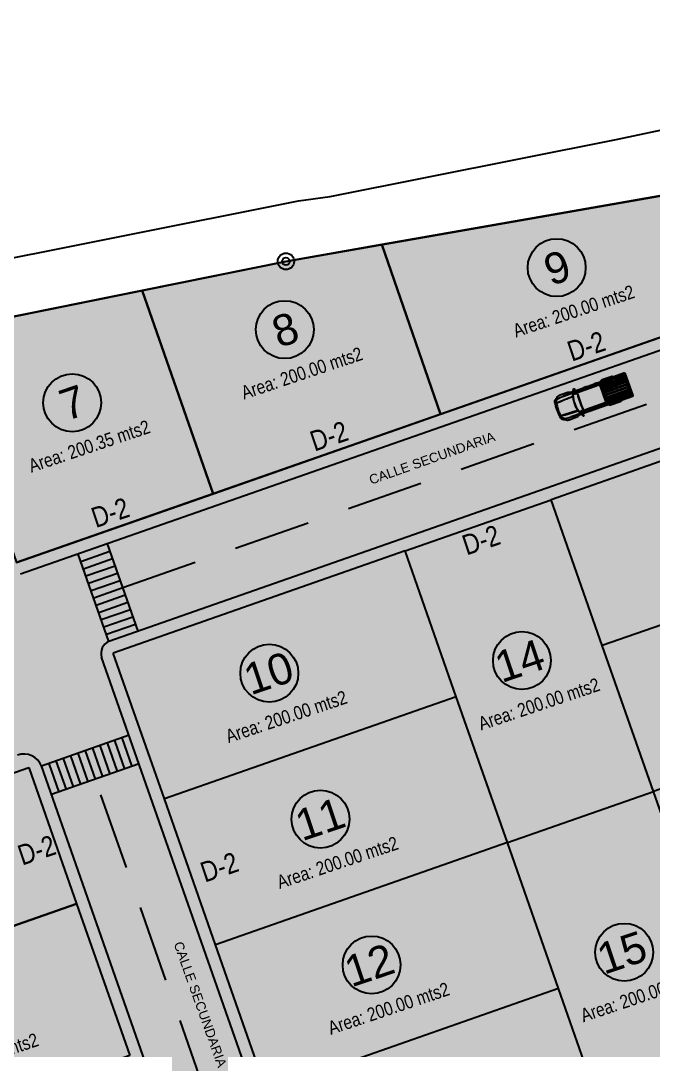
# Model space of a CAD drawing. Header units: millimetres. Extents: x 604786 to 1211550, y 1310999 to 2622648.
# Drawn here: x 604924.3 to 604965.2, y 1311131 to 1311197.6 of the extents above; entities that cross this region are included whole.
import ezdxf

# ---------------------------------------------------------------- set-up
doc = ezdxf.new("R2010")
doc.units = ezdxf.units.MM
for name, color, linetype in [('BOULEVARD', 3, 'Continuous'), ('CERCO', 6, 'Continuous'), ('CIRCULO', 1, 'Continuous'), ('ROTULOS LOTES', 1, 'Continuous'), ('texto', 7, 'Continuous')]:
    doc.layers.add(name, color=color, linetype=linetype)
doc.styles.add('PUNTOS PI', font='arial.ttf', dxfattribs={"height": 2.75})
doc.styles.add('ROTULOS', font='arial.ttf', dxfattribs={"height": 3})
doc.styles.add('TSN - Arial Narrow', font='ARIALN.TTF')

# ---------------------------------------------------------------- blocks, each defined once
blk = doc.blocks.new('A$C07152BA5')
for color, points in [(253, [(0.2166324381255227, 1.972851275235079, -0.2596389835430822), (0.369571372051724, 2.125920849852264, 0.2202862808786482), (0.4055565011198518, 2.167643316547572, -0.1133709259093873), (0.4381577878810122, 2.226780023976051, 0.2633922538076526), (0.1588966560084384, 2.044871327234434, 0.01702397132734076), (0.04505931772292016, 1.505241967504862, 0.01702397132734192), (-5.890615240033981e-08, 0.9555798550136363, 0.2633922536187772), (0.2156592593841569, 0.7014763091835783, -0.1133709254286114), (0.2013097516028211, 0.7674618049059063, 0.2202862809127305), (0.1787427731323987, 0.8177253627218306, -0.259638983544986), (0.07590343954507262, 1.008105728309602, -0.03307258661391017), (0.1143259765804898, 1.49513603009805, -0.03307284082326972)]), (20, [(1.217280335512162, 0.8693700162669643, -0.1061314572311136), (1.350079627612536, 1.77975470597654, 0.02644318014039986), (0.2015793965871566, 1.918342938648408, 0.02924573563146822), (0.1143246918267526, 1.495127222565044, 0.0292442766892154), (0.07704877263023935, 1.064642804667229, 0.02644318014170535)]), (22, [(1.529334117774852, 0.6942655483726412), (1.568206767202355, 0.6637316602282226), (1.613482897519134, 0.6400206864345819), (1.675932551734149, 0.6448907360900193), (1.853745444212109, 1.863859093049541), (1.752959398203529, 1.902663715882227), (1.720414109411649, 1.885399373946711), (1.694822005811147, 1.864694993011653), (1.699151180218905, 1.858419748255983), (1.704689484089613, 1.822090407600626), (1.602902520098723, 1.277996851364151), (1.545019649434835, 0.727498933672905), (1.531602734001353, 0.6965350788086653)]), (20, [(1.910737716010772, 1.850760922301561, -0.04056839103574849), (1.853743861429393, 1.863859594799578, 1.149957615669228e-06), (1.853745444212109, 1.863859093049541), (1.752959398203529, 1.902663715882227, -0.0804623458597294), (1.685527131077833, 1.873560790438205, -0.2991901582828784), (1.704689484089613, 1.822090407600626, 0.04011002674693965), (1.545019649434835, 0.727498933672905, -0.1738268921655171), (1.531602734001353, 0.6965350788086653, 0.1247764595948846), (1.613482897519134, 0.6400206864345819), (1.675932551734149, 0.6448907360900193, -0.04056723918563349), (1.734291619271971, 0.6411624196916819), (2.998699315823615, 0.456670688232407), (3.006807050900534, 0.4325648781377822, -0.4207665491765686), (3.0840246375883, 0.4640176824759692, -0.1879680064295329), (3.067698489874601, 0.5347800806630403), (3.218970701564103, 1.571802968392149, -0.1599977302912152), (3.246794291771948, 1.627658267039806, -0.4426854633686685), (3.181528548477218, 1.675400231499225), (3.175159846665338, 1.666368142701685)]), (251, [(3.092436679173261, 0.5311714806593955, 0.1492762952438902), (3.099048653921577, 0.4878666198557571), (3.143023142827696, 0.4125586302297437), (3.326070904254689, 1.667413808930515), (3.262416013039833, 1.607805891596452, 0.1492762950977377), (3.243708890862763, 1.568194368621334)]), (251, [(4.154267695615999, 0.1124685693066567, 0.1270166537925959), (4.054848500876687, 0.1017064268235117), (4.752080639824271, 4.330649971961975e-08, 0.4142135623730938), (4.803104860126041, 0.03803330427035689), (5.023965064203367, 1.552105744136497, 0.4142135623730938), (4.985931803123094, 1.603129964321852), (4.28869966417551, 1.704836348071694, 0.1270166537925254), (4.380901659373194, 1.66612211172469), (4.98232320335228, 1.578391775023192, -0.4142135623730949), (4.999226874904707, 1.555714343907312), (4.778366670827381, 0.04164190404117107, -0.4142135623730944), (4.755689239595085, 0.02473823260515928)])]:
    blk.add_hatch(color=color).paths.add_polyline_path(points)
h = blk.add_hatch(color=22)
h.paths.add_polyline_path([(0.07704877263020782, 1.064642804666103, 0.003829806035672016), (0.07590235978455467, 1.008020008602191, 0.2416943549763166), (0.1664288778592814, 0.8261685555603308, -0.1278257627530451), (0.190759621746215, 0.8038987469746687, 0.02242338460043527), (0.6279922961769361, 0.6978598586025244), (1.243524973957816, 0.6029748568690205, -0.363273079195186), (1.255085580633022, 0.6120715695433319), (1.613482897698635, 0.6400206865534575, -0.1247764596712237), (1.531602734058211, 0.6965350787367254, -0.207088711828794), (1.495168461115099, 0.6807303454261273), (1.281474726740271, 0.6805410832166672, -0.3759278168440105), (1.231874317745678, 0.723893475253135, -0.01278260194916101), (1.219821907069626, 0.8352814223680948, -0.02820947151564502)])
h.paths.add_polyline_path([(1.362253199581984, 1.811696778048919, -0.01278260196719675), (1.405622988590039, 1.915000199107453, -0.3759278168440063), (1.465540778823197, 1.942376993596554), (1.690898368874653, 1.874983648228335, 0.0743776392316823), (1.752959398171518, 1.902663715835065), (1.459810602944344, 2.015531804878265, -0.363273078263199), (1.451330340822102, 2.027551911604538), (0.8343418431135965, 2.112456773974112, 0.02242338454582682), (0.3850372504021364, 2.135738515638277, -0.1278257632484674), (0.355358679112506, 2.121347133498489, 0.2416943553902637), (0.2166558903640389, 1.972933731098754, 0.003829806027245087), (0.2015793965869368, 1.91834293864759, -0.02820947151863493)])
h.paths.add_polyline_path([(3.12123004172463, 0.2631594482809303), (3.132184439571574, 0.3382556024007499, 0.1699505695374527), (3.119587191264145, 0.4031154527328908), (3.084024637470597, 0.4640176826775396, 0.4207665483346977), (3.006807050878896, 0.4325648781774363), (3.025488566607237, 0.3770212440285832), (2.946273305951401, 0.3263724608063625), (2.93127039493993, 0.3464998919516799), (2.923324527669963, 0.2920282468127727)])
h.paths.add_polyline_path([(3.306309120263904, 1.683158310130239, 0.1699505695374419), (3.336909607518464, 1.741716836811975), (3.347864005365409, 1.816812990931794), (3.149958491454503, 1.845681789418265), (3.142012624067658, 1.791210144276177), (3.179860307602212, 1.785689241252839), (3.223585815634578, 1.735045820707455), (3.181528548380484, 1.675400231372652, 0.4426854635167763), (3.246794291761641, 1.627658267082927, -0.02715364496178451), (3.254830853198655, 1.634952866239473)])
h = blk.add_hatch(color=253)
h.paths.add_polyline_path([(0.1907596216769889, 0.8038987470790744, -0.1478048092491073), (0.2013097516028211, 0.7674618049059063, 0.2038558458128414), (0.2462618624558672, 0.6582757839933038, 0.1668822820599795), (0.4219244545092806, 0.5739998240023851), (0.9530465304851532, 0.5117843190673739, 0.1159471966539703), (1.08944232063368, 0.5274364140350372), (1.105912549886853, 0.5333575699478388, -0.1231085121622859), (1.202443026355468, 0.5430560242384672), (1.327128260978498, 0.5248679867945611), (1.349731268011965, 0.5769266341812909), (0.691924050450325, 0.68578926846385, -0.02566630790614245)])
h.paths.add_polyline_path([(2.699676226708107, 0.324652187526226, -0.4142135623730946), (2.686998473014683, 0.3416602609213442), (2.68880277290009, 0.3540293555706739, -0.4142135623730951), (2.705810846295208, 0.3667071091476828), (2.874030533246696, 0.342168630566448, -0.4142135623730951), (2.88670828694012, 0.3251605569384992), (2.884903987054713, 0.3127914622891694, -0.4142135623730951), (2.86789591354318, 0.3001137087121606), (2.923324527684599, 0.2920282469131052), (2.931270394939929, 0.3464998919516802), (2.235943439882249, 0.4479283634573221), (2.227997572626919, 0.3934567181859165)])
h.paths.add_polyline_path([(1.391802025726065, 0.5710646414663643), (1.369475964922458, 0.519123048055917, -0.01194926116781115), (1.370590867823921, 0.5185280258301646), (2.004349271534011, 0.4260806587990373, -0.4142135623730943), (1.991671517840587, 0.4430887324269861), (1.993475817842409, 0.4554578268434852, -0.4142135623730951), (2.010483891237527, 0.4681355806533247), (2.178703578189015, 0.4435971018392593, -0.4142135623730951), (2.191381331766024, 0.4265890284441411), (2.189577031880617, 0.4142199337948114, -0.414213562373095), (2.172568958485499, 0.4015421802178025), (2.227997572626919, 0.3934567181859165), (2.235943439882249, 0.4479283634573221)])
h.paths.add_polyline_path([(3.142012624070048, 1.791210144292563), (3.149958491441794, 1.845681789331138), (3.094529877300374, 1.853767251363024, -0.4142135623730951), (3.107207630993798, 1.836759177967906), (3.105403330991976, 1.824390083318576, -0.4142135623730951), (3.088395257596858, 1.811712329508737), (2.92017557064537, 1.836250808322802, -0.4142135623730951), (2.907497817068361, 1.85325888171792), (2.909302116953768, 1.86562797636725, -0.4142135623730945), (2.926310190348886, 1.878305729944259), (2.454631536267698, 1.94711026083678), (2.446685669012368, 1.892638615565374)])
h.paths.add_polyline_path([(1.597224831581116, 2.072181568248197, -0.01194926116786598), (1.595986410160549, 2.071929829427972), (1.602544254972599, 2.015774893807247), (2.446685669012368, 1.892638615565374), (2.454631536267698, 1.94711026083678), (2.399202922126278, 1.955195722635835, -0.4142135623730951), (2.411880675819702, 1.938187649240717), (2.410076375934295, 1.925818554591388, -0.4142135623730949), (2.393068302539177, 1.913140801014379), (2.224848615587689, 1.937679279828444, -0.4142135623730951), (2.212170861894265, 1.954687353223562), (2.213975161779672, 1.967056447872892, -0.4142135623730945), (2.230983235291205, 1.979734201449901)])
h.paths.add_polyline_path([(0.6722433689283207, 2.290021826513112, 0.166882282059965), (0.4798260347452015, 2.259438282810152, 0.2038558458128223), (0.4055565011221915, 2.167643316555768, -0.1478048092492731), (0.3850372502347454, 2.135738515527919, -0.02566630790613953), (0.8990576798096299, 2.105761331273243), (1.560552036971785, 2.022175303660333), (1.553762224735692, 2.078521529445425), (1.429076989996247, 2.096709566889331, -0.1231085121619218), (1.339339481084608, 2.133579234359786), (1.325247037922964, 2.143958617001772, 0.1159471966536159), (1.199006163049489, 2.197921948740259)])
h = blk.add_hatch(color=253)
h.paths.add_polyline_path([(3.893284788937308, 0.06468763435259461, 0.1385523434527567), (4.001114172046073, 0.0788399821612984), (4.04643831262365, 0.09831622149795294, -0.1385523434527547), (4.154267695615999, 0.1124685693066567), (4.755689239595085, 0.02473823260515928, 0.4142135623730944), (4.778366670827381, 0.04164190404117107), (4.792801070143469, 0.1405946610029787), (4.764235869748518, 0.1447615132201463), (4.753973011858761, 0.07440610299818218, -0.4142135623731094), (4.731295580626465, 0.05750243156217039), (3.125401583034545, 0.291756795020774), (3.12123004172463, 0.2631594482809305), (3.186603278852999, 0.2029821828473359, 0.1509271441035683), (3.293187092174776, 0.1522248592227697)])
h.paths.add_polyline_path([(4.764235869748518, 0.1447615132201463), (4.792801070143469, 0.1405946610029787), (4.98479247558862, 1.456761586945504), (4.956227275193669, 1.460928438929841)])
h.paths.add_polyline_path([(4.966490133083425, 1.531283849151805), (4.956227275193669, 1.460928438929841), (4.98479247558862, 1.456761586945504), (4.999226874904707, 1.555714343907312, 0.4142135623730949), (4.98232320335228, 1.578391775023192), (4.380901659373194, 1.66612211172469, -0.1385523434528836), (4.281608393765055, 1.710487776435912), (4.243736601551063, 1.742099941475317, 0.1385523434528831), (4.144443336059339, 1.786465606186539), (3.544345639180392, 1.874002831056714, 0.1509271441034992), (3.42770363681484, 1.855807819636539), (3.347864005365409, 1.816812990931794), (3.343692464055493, 1.788215644191951), (4.949586461530998, 1.553961280500516, -0.4142135623730944)])
h = blk.add_hatch(color=254)
h.paths.add_polyline_path([(3.206077646114863, 0.4984241321217269, 0.4142135623730951), (3.149384067975916, 0.4561649532988667), (3.132618782692589, 0.3412331736180931), (3.251362091163173, 0.3239118945784867), (3.259466736810282, 0.3794720200821757, -0.4142135623732612), (3.316160314949229, 0.4217311989050359), (3.909197270753793, 0.3352239357773215, -0.4142135623730945), (3.951456449693069, 0.278530357638374), (3.943351803929545, 0.2229702321346849), (4.062095112400129, 0.2056489528622478), (4.078860397567041, 0.3205807325430214, 0.414213562373095), (4.036601218744181, 0.3772743106819689)])
h.paths.add_polyline_path([(3.489373106043786, 1.609164282912388, -0.4142135623732612), (3.44711392710451, 1.665857861051336), (3.455218572751619, 1.721417986555025), (3.33647526439745, 1.738739265594631), (3.319709979114123, 1.623807485913858, 0.4142135623730951), (3.361969158053398, 1.56711390777491), (4.192492730682716, 1.445964086335152, 0.4142135623730951), (4.249186308821663, 1.488223265158013), (4.26595159410499, 1.603155045071617), (4.147208285634406, 1.620476324111223), (4.139103639987297, 1.564916198607534, -0.4142135623730945), (4.08241006184835, 1.522657019784674)])
h.paths.add_polyline_path([(3.343692464055493, 1.788215644191951), (3.336909607518464, 1.741716836811975), (3.33647526439745, 1.738739265594631), (4.892892883392051, 1.511702101677656, -0.4142135623730951), (4.909796554944478, 1.489024670328945), (4.906750896712765, 1.4681456387043), (4.956227275193669, 1.460928438929841), (4.966490133083425, 1.531283849151805, 0.4142135623730944), (4.949586461530998, 1.553961280500516)])
h.paths.add_polyline_path([(4.906750896712765, 1.4681456387043), (4.714759491151199, 0.1519787127617747), (4.764235869748518, 0.1447615132201463), (4.956227275193669, 1.460928438929841)])
h.paths.add_polyline_path([(4.714759491151199, 0.1519787127617747), (4.711713832919486, 0.1310996811371297, -0.4142135623730958), (4.68903640168719, 0.1141960094682872), (3.132618782692589, 0.3412331736180931), (3.132184439571574, 0.3382556024007499), (3.125401583034545, 0.291756795020774), (4.731295580626465, 0.05750243156217039, 0.4142135623730964), (4.753973011858761, 0.07440610299818218), (4.764235869748518, 0.1447615132201463)])
h = blk.add_hatch()
h.set_pattern_fill('ANSI32', scale=0.5, angle=126.7007068955071, style=0)
h.set_pattern_definition([(171.7007068955071, (-15.16962535120547, -3.519906194182113), (-0.02706449860558336, -0.185536419376974), []), (171.7007068955071, (-15.22244932467584, -3.449039221741259), (-0.02706449860558336, -0.185536419376974), [])])
edge = h.paths.add_edge_path()
edge.add_line((4.892892883392051, 1.511702101677656), (4.26595159410499, 1.603155045071617))
edge.add_line((4.26595159410499, 1.603155045071617), (4.249186308821663, 1.488223265390843))
edge.add_arc((4.199709930340759, 1.495440464932472), 0.04999999999999716, -98.29929310449688, -8.29929310449188, ccw=False)
edge.add_line((4.192492730682716, 1.445964086335152), (3.361969158053398, 1.56711390777491))
edge.add_arc((3.369186357711442, 1.616590286372229), 0.05000000000000071, 171.7007068955193, 261.70070689550715, ccw=False)
edge.add_line((3.319709979114123, 1.623807485913858), (3.149384067859501, 0.4561649532988667))
edge.add_line((3.149384067975916, 0.4561649532988667), (3.158618304063566, 0.4786221529357135))
edge.add_line((3.158618304063566, 0.4786221531685442), (3.178082684869878, 0.4944261510390788))
edge.add_line((3.178082684869878, 0.4944261510390788), (3.206077646114863, 0.4984241321217269))
edge.add_line((3.206077646114863, 0.4984241321217269), (4.036601218744181, 0.3772743106819689))
edge.add_arc((4.029384019086137, 0.3277979323174804), 0.05000000000000071, -8.29929310449188, 81.70070689550721, ccw=False)
edge.add_line((4.078860397567041, 0.3205807325430214), (4.062095112283714, 0.2056489528622478))
edge.add_line((4.062095112400129, 0.2056489528622478), (4.68903640168719, 0.1141960094682872))
edge.add_arc((4.691923281527124, 0.1339865608606488), 0.01999999999999957, 261.7007068955072, 351.7007068955072)
edge.add_line((4.711713832919486, 0.1310996811371297), (4.909796554944478, 1.489024670328945))
edge.add_arc((4.890006003552116, 1.491911550285295), 0.01999999999999957, -8.299293104492884, 81.70070689550712)
h = blk.add_hatch(color=255)
h.paths.add_polyline_path([(3.943351803908866, 0.222970231992921), (3.951456449693069, 0.278530357638374, 0.4142135623730945), (3.909197270753793, 0.3352239357773215), (3.316160314949229, 0.4217311989050359, 0.4142135623730946), (3.259466736810282, 0.3794720200821757), (3.251362091150678, 0.3239118944928253)])
h.paths.add_polyline_path([(4.08241006184835, 1.522657019784674, 0.4142135623730946), (4.139103639987297, 1.564916198607534), (4.147208285631049, 1.620476324088213), (3.455218572744085, 1.721417986503385), (3.44711392710451, 1.665857861051336, 0.4142135623730945), (3.489373106043786, 1.609164282912388)])
at = {"color": 7}
for p, q in [((2.400478039751761, 1.86906149960123, 32.67499999999999), (2.39217826013919, 1.812163664260879, 32.67499999999999)), ((2.514273710316047, 1.852461940608919, 32.67499999999999), (2.502365330932662, 1.770825915969908, 32.67499999999999)), ((3.336909607518464, 1.741716836811975, 32.67499999999999), (3.132184439571574, 0.3382556024007499, 32.67499999999999)), ((4.98479247558862, 1.456761586945504, 32.67499999999999), (4.906750896712765, 1.4681456387043, 32.67499999999999)), ((2.198396450141445, 0.4837229016702622, 32.67499999999999), (2.206696229754016, 0.5406207370106131, 32.67499999999999)), ((2.312192120705731, 0.4671233424451202, 32.67499999999999), (2.324100500089116, 0.5487593670841306, 32.67499999999999)), ((4.792801070143469, 0.1405946610029787, 32.67499999999999), (4.714759491151199, 0.1519787127617747, 32.67499999999999))]:
    blk.add_line(p, q, dxfattribs=at)
at = {"color": 7, "elevation": 32.67499999999999}
for points in [[(1.327128260978498, 0.5248679867945611), (1.202443026355468, 0.5430560242384672, 0.1231085121622605), (1.105912549886853, 0.5333575699478388), (1.08944232063368, 0.5274364140350372, -0.1159471966539582), (0.9530465304851532, 0.5117843190673739), (0.4219244545092806, 0.5739998240023851, -0.1668822820599636), (0.2462618624558672, 0.6582757839933038), (0.1930336904479191, 0.7107265673112124, -0.2441598973697272), (-5.890615284442902e-08, 0.9555798550136387, -0.01702397132734127), (0.0450593177229166, 1.505241967504844, -0.01702397132734127), (0.1588966560084373, 2.044871327234432, -0.2441598973697272), (0.4138325622770935, 2.224378554383293), (0.4798260347452015, 2.259438282810152, -0.1668822820599636), (0.6722433689283207, 2.290021826513112), (1.199006163049489, 2.197921948740259, -0.1159471966539582), (1.325247037922964, 2.143958617001772), (1.339339481084608, 2.133579234359786, 0.1231085121622605), (1.429076989996247, 2.096709566889331), (1.553762224735692, 2.078521529445425)], [(0.4798260347452015, 2.259438282810152, 0.2038558458119732), (0.4055565011221915, 2.167643316555768, -0.2202862809127305), (0.3695713720517233, 2.125920849852264, 0.259638983544986), (0.2166324381250888, 1.972851275233552, 0.03307271371853571), (0.1143262475961819, 1.495137888006866, 0.03307271371853571)], [(0.3710148119134828, 2.13581612566486, -0.02636531875948369), (0.8990576798096299, 2.105761331273243), (1.560552036971785, 2.022175303660333)], [(3.175159846665338, 1.666368142701685), (1.910723739303648, 1.850762960501015, -0.04055744074929812), (1.853745444212109, 1.863859093049541), (1.459810602944344, 2.015531804878265, -0.3632730766260101), (1.451330340816639, 2.027551911538467)], [(3.176724140765145, 1.67245610198006), (1.911633106414229, 1.856996984221041, -0.04066265233794355), (1.855507211643271, 1.869909611530602), (1.461427069501951, 2.02162089641206, -0.3372162360519412), (1.457591652055271, 2.026554316980764)], [(2.39217826013919, 1.812163664260879), (1.915241706185043, 1.881735173519701, -0.04031900665301965), (1.863503315253183, 1.893601013580337), (1.54205401299987, 2.01507163583301)], [(0.2462618624558672, 0.6582757839933038, -0.2038558458119732), (0.2013097516028211, 0.7674618049059063, 0.2202862809127305), (0.1787427731323987, 0.8177253627218306, -0.259638983544986), (0.07590343954507262, 1.008105728309602, -0.03307271371853571), (0.1143262475961819, 1.495137888006866, -0.03307271371853571)], [(1.350079627707601, 1.779754705959931, 0.02644318014201505), (0.2015793966129422, 1.918342938646674, -0.02820947151757226), (1.362253199564293, 1.811696778051555)], [(3.347864005365409, 1.816812990931794), (3.336909607518464, 1.741716836811975, -0.1699505695374419), (3.306309120263904, 1.683158310130239), (3.254830853198655, 1.634952866239473, 0.1879680064295802), (3.218970701564103, 1.571802968392149), (3.067698489874601, 0.5347800806630403, 0.1879680064295881), (3.0840246375883, 0.4640176824759692), (3.119587191264145, 0.4031154527328908, -0.1699505695374527), (3.132184439571574, 0.3382556024007499), (3.12123004172463, 0.2631594482809305)], [(3.326083808089606, 1.667502269148827, -0.007466976280426755), (3.323397187748924, 1.664910078747198), (3.271235681138933, 1.616064833477139, 0.1907670200378251), (3.243708890862763, 1.568194368621334), (3.092436679173261, 0.5311714806593955, 0.1907670200376496), (3.105141514795832, 0.4774323632009327), (3.141176068456843, 0.4157218155451119, -0.007466976280447708), (3.143010239000432, 0.4124701702967286)], [(3.347864005365409, 1.816812990931794), (3.42770363681484, 1.855807819636539, -0.1509271441035182), (3.544345639180392, 1.874002831056714), (4.144443336059339, 1.786465606186539, -0.1385523434528273), (4.243736601551063, 1.742099941475317), (4.281608393765055, 1.710487776435912, 0.1385523434528187), (4.380901659373194, 1.66612211172469), (4.98232320335228, 1.578391775023192, -0.414213562373095), (4.999226874904707, 1.555714343907312), (4.778366670827381, 0.04164190404117107, -0.4142135623730945), (4.755689239595085, 0.02473823260515928), (4.154267695615999, 0.1124685693066567, 0.1385523434528295), (4.04643831262365, 0.09831622149795294), (4.001114172046073, 0.0788399821612984, -0.1385523434528268), (3.893284788937308, 0.06468763435259461), (3.293187092174776, 0.1522248592227697, -0.1509271441035182), (3.186603278852999, 0.2029821828473359), (3.12123004172463, 0.2631594482809305)], [(3.125401583034545, 0.291756795020774), (4.731295580626465, 0.05750243156217039, 0.4142135623730963), (4.753973011858761, 0.07440610299818218), (4.966490133083425, 1.531283849151805, 0.4142135623730944), (4.949586461530998, 1.553961280500516), (3.343692464055493, 1.788215644191951)], [(3.33647526439745, 1.738739265594631), (4.892892883392051, 1.511702101677656, -0.414213562373095), (4.909796554944478, 1.489024670328945), (4.711713832919486, 0.1310996811371297, -0.4142135623730958), (4.68903640168719, 0.1141960094682872), (3.132618782692589, 0.3412331736180931)], [(3.33647526439745, 1.738739265594631), (3.319709979114123, 1.623807485913858, 0.414213562373095), (3.361969158053398, 1.56711390777491), (4.192492730682716, 1.445964086335152, 0.414213562373095), (4.249186308821663, 1.488223265158013), (4.26595159410499, 1.603155045071617)], [(3.455218572751619, 1.721417986555025), (3.44711392710451, 1.665857861051336, 0.4142135623730945), (3.489373106043786, 1.609164282912388), (4.08241006184835, 1.522657019784674, 0.4142135623730945), (4.139103639987297, 1.564916198607534), (4.147208285634406, 1.620476324111223)], [(4.28869966417551, 1.704836348071694), (4.985931803123094, 1.603129964321852, -0.4142135623730939), (5.023965064203367, 1.552105744136497), (4.803104860126041, 0.03803330427035689, -0.4142135623730882), (4.752080639824271, 4.330649971961975e-08), (4.054848500876687, 0.1017064268235117)], [(1.217280335491523, 0.8693700162693858, -0.0264431801420151), (0.07704877259675413, 1.064642804674804, 0.02820947151757226), (1.219821907114238, 0.8352814223617315, 0.02820947151757226)], [(0.1772993332706392, 0.8078300869092345, 0.02636531875948369), (0.691924050450325, 0.68578926846385), (1.349731268011965, 0.5769266341812909)], [(2.998699315823615, 0.456670688232407), (1.734277642797679, 0.6411644590552896, 0.04055744074929812), (1.675932551734149, 0.6448907360900193), (1.255085580633022, 0.6120715695433319, 0.3632730766260101), (1.24352497397922, 0.6029748569708318)], [(2.9984593099216, 0.4503895530942827), (1.733368275570683, 0.6349304353352636, 0.04066265233794355), (1.675892485887744, 0.6385890699457377), (1.254895249847323, 0.605774445226416, 0.3445672416549141), (1.249771894072182, 0.6020118875894696)], [(2.206696229754016, 0.5406207370106131), (1.729759675799869, 0.610192246036604, 0.04031900665301965), (1.676787591073662, 0.6136006929446012), (1.334033330902457, 0.5890185225289315)], [(3.132618782692589, 0.3412331736180931), (3.149384067975916, 0.4561649532988667, -0.414213562373095), (3.206077646114863, 0.4984241321217269), (4.036601218744181, 0.3772743106819689, -0.414213562373095), (4.078860397567041, 0.3205807325430214), (4.062095112400129, 0.2056489528622478)], [(3.251362091163173, 0.3239118945784867), (3.259466736810282, 0.3794720200821757, -0.4142135623730945), (3.316160314949229, 0.4217311989050359), (3.909197270753793, 0.3352239357773215, -0.4142135623730945), (3.951456449693069, 0.278530357638374), (3.943351803929545, 0.2229702321346849)]]:
    blk.add_lwpolyline(points, format="xyb", dxfattribs=at)
for points in [[(1.562071361811832, 2.012312646722421), (0.8343418438453227, 2.112456773873419)], [(1.597224831581116, 2.072181568248197), (3.347864005365409, 1.816812990931794)], [(1.602544254972599, 2.015774893807247), (3.179860307602212, 1.78568924125284), (3.223585815634578, 1.735045820707455), (3.175159846665338, 1.666368142701685), (3.19221444579307, 1.732741662301123), (3.158390867640264, 1.758503525517881), (2.425216228934005, 1.865452899830416), (1.599553846288472, 2.005475577665493)], [(2.454631536267698, 1.94711026083678), (2.446685669012368, 1.892638615565374), (2.425216228934005, 1.865452899830416), (2.41330784955062, 1.783816875191405)], [(2.539011899498291, 1.848853340605274), (2.530712120002136, 1.791955505497754), (3.074958508368582, 1.712565401569009), (3.083258287981153, 1.769463236676529)], [(3.149958491441794, 1.845681789331138), (3.142012624070048, 1.791210144292563), (3.107996477279812, 1.765854636905715), (3.096088097896427, 1.684218612499535)], [(1.354004695196636, 0.5859442930668592), (0.6279922960093245, 0.6978598586283624)], [(3.12123004172463, 0.2631594482809305), (1.370590867823921, 0.5185280258301646)], [(1.391802025726065, 0.5710646414663643), (2.969118078472093, 0.3409789889119565), (3.025488566607237, 0.3770212440285832), (2.998699315823615, 0.456670688232407), (2.996082670404576, 0.388191080885008), (2.956309278029948, 0.3731649273540825), (2.223134639440104, 0.480114301899448), (1.391878379741684, 0.5817890353500843)], [(2.227997572626919, 0.3934567181859165), (2.235943439882249, 0.4479283634573221), (2.223134639440104, 0.480114301899448), (2.23504301882349, 0.5617503263056278)], [(2.336930309887975, 0.463514742674306), (2.345230089500546, 0.5204125780146569), (2.889476477983408, 0.4410224740859121), (2.881176698370837, 0.3841246387455612)], [(2.923324527684599, 0.2920282469131052), (2.931270394939929, 0.3464998919516802), (2.905914887669496, 0.3805160389747471), (2.917823267052881, 0.4621520633809268)]]:
    blk.add_lwpolyline(points, dxfattribs=at)
for points in [[(1.561441124184057, 2.014797087060288), (1.552255768910982, 2.09102306724526, -0.1585268291026489), (1.563067320501432, 2.139629260869697), (1.613501784973778, 2.204759299522266, -0.1769751147583408), (1.631939540733583, 2.216358944773674), (1.66108938108664, 2.212106810184196, -0.3626405039079287), (1.673888786695898, 2.197809199802577), (1.614730086759664, 2.085627104621381, -0.2312097484557497), (1.595986410160549, 2.071929829427972), (1.602748621837236, 2.014024896547198, -0.4929295308816837), (1.591372681548819, 2.002969690831378), (1.569925862248056, 2.006098173093051, -0.3386252916015527)], [(1.704689484089613, 1.822090407600626, 0.04011002674693939), (1.545019649434835, 0.727498933672905, -0.3951396783396247), (1.495168461115099, 0.6807303454261273), (1.281474726740271, 0.6805410832166672, -0.3759278168440104), (1.231874317745678, 0.723893475253135, -0.1400023974362862), (1.405622988590039, 1.915000199107453, -0.3759278168440063), (1.465540778823197, 1.942376993596554), (1.670275749289431, 1.881150857079774, -0.3951396783396247)], [(1.476445955922827, 0.7007137713953853), (1.299041768303141, 0.7005566495936364, -0.3782835512506614), (1.249388205353171, 0.7443180887494236, -0.1357990758811143), (1.416572474408895, 1.890423586824909, -0.3782835512506472), (1.476658053928986, 1.918177199317142), (1.646624858258292, 1.86734850727953, -0.3943637514586636), (1.681068375823088, 1.808418976143003, 0.03876530558182324), (1.526288287248462, 0.7473483888898045, -0.394363751458685)], [(2.213975161779672, 1.967056447872892), (2.212170861894265, 1.954687353223562, 0.414213562373095), (2.224848615587689, 1.937679279828444), (2.393068302539177, 1.913140801014379, 0.414213562373095), (2.410076375934295, 1.925818554591388), (2.411880675819702, 1.938187649240717, 0.414213562373095), (2.399202922126278, 1.955195722635835), (2.230983235291205, 1.979734201449901, 0.4142135623730945)], [(2.218468887382187, 1.956295108189806), (2.218108027358539, 1.953821289120242, 0.4142135623730657), (2.225714679574594, 1.943616445176303), (2.393934366409667, 1.919077966362238, 0.4142135623730946), (2.404139210470021, 1.926684618694708), (2.404500070493668, 1.929158437531441, 0.4142135623730729), (2.396893418277614, 1.939363281708211), (2.228673731442541, 1.963901760289446, 0.4142135623731018)], [(2.909302116953768, 1.86562797636725), (2.907497817068361, 1.85325888171792, 0.414213562373095), (2.92017557064537, 1.836250808322802), (3.088395257596858, 1.811712329508737, 0.414213562373095), (3.105403330991976, 1.824390083318576), (3.107207630993798, 1.836759177967906, 0.414213562373095), (3.094529877300374, 1.853767251363024), (2.926310190348886, 1.878305729944259, 0.4142135623730946)], [(2.913795842439868, 1.854866636684164), (2.91343498241622, 1.852392817847431, 0.4142135623730657), (2.921041634632275, 1.842187973670661), (3.089261321583763, 1.817649495089427, 0.4142135623730946), (3.099466165644117, 1.825256147189066), (3.099827025551349, 1.8277299660258, 0.4142135623730729), (3.09222037345171, 1.837934810202569), (2.924000686500221, 1.862473289016634, 0.4142135623731018)], [(1.35269100277219, 0.5837434169370681), (1.322113331523724, 0.5133177337702364, 0.1585268291026489), (1.318589286878705, 0.4636484999209642), (1.34831677400507, 0.3868251072708517, 0.1769751147583408), (1.362672612187453, 0.3704418072011322), (1.391822452540509, 0.3661896728444844, 0.3626405039079287), (1.408172824885696, 0.3762351577170193), (1.38352575711906, 0.5006421362049878, 0.2312097484557497), (1.369475964922458, 0.519123048055917), (1.392497789114714, 0.5726833352819085, 0.4929295308816837), (1.384753970894963, 0.5865275710821152), (1.363307151477784, 0.5896560535766184, 0.3386252916015527)], [(1.991671517840587, 0.4430887324269861), (1.993475817842409, 0.4554578268434852, -0.414213562373095), (2.010483891237527, 0.4681355806533247), (2.178703578189015, 0.4435971018392593, -0.414213562373095), (2.191381331766024, 0.4265890284441411), (2.189577031880617, 0.4142199337948114, -0.414213562373095), (2.172568958485499, 0.4015421802178025), (2.004349271534011, 0.4260806587990373, -0.4142135623730945)], [(1.999052123283036, 0.4521179441362619), (1.999412983190268, 0.4545917629729956, -0.4142135623730657), (2.009617827250622, 0.4621984150726348), (2.17783751420211, 0.4376599364914, -0.4142135623730946), (2.185444166418165, 0.4274550923146307), (2.185083306394517, 0.424981273477897, -0.4142135623730729), (2.174878462334163, 0.4173746211454272), (2.006658775382675, 0.4419130999594927, -0.4142135623731018)], [(2.686998473014683, 0.3416602609213442), (2.68880277290009, 0.3540293555706739, -0.414213562373095), (2.705810846295208, 0.3667071091476828), (2.874030533246696, 0.342168630566448, -0.414213562373095), (2.88670828694012, 0.3251605569384992), (2.884903987054713, 0.3127914622891694, -0.414213562373095), (2.86789591354318, 0.3001137087121606), (2.699676226708107, 0.324652187526226, -0.4142135623730946)], [(2.694379078340717, 0.35068947263062), (2.694739938364364, 0.3531632914673537, -0.4142135623730657), (2.704944782424718, 0.3607699437998235), (2.873164469259791, 0.3362314649857581, -0.4142135623730946), (2.880771121475846, 0.3260266210418195), (2.880410261452198, 0.3235528019722551, -0.4142135623730729), (2.870205417391844, 0.3159461498726159), (2.701985730556771, 0.3404846286866814, -0.4142135623731018)]]:
    blk.add_lwpolyline(points, format="xyb", close=True, dxfattribs=at)
for centre, radius, start, end in [((1.629404635517858, 2.096270793350413, 32.67499999999999), 0.229672549161706, 284.1439406686918, 302.5449098491044), ((3.235839312546887, 1.681164053501561, 32.67499999999999), 0.05461575550948823, 186.0579365516956, 281.5710394916081), ((1.684011177858338, 0.8297774116508663, 32.67499999999999), 0.2024397515854507, 221.1614184495411, 249.611038948989), ((3.060795072233304, 0.4105348102748394, 32.67499999999999), 0.05830977912457869, 66.52293270374847, 157.80185182066)]:
    blk.add_arc(centre, radius, start, end)

msp = doc.modelspace()

# ---------------------------------------------------------------- hatches: boundary and pattern name
at = {"true_color": 0xafd9aa}
h = msp.add_hatch(color=9, dxfattribs=at)
h.dxf.hatch_style = 1
h.paths.add_polyline_path([(604911.7035349155, 1311128.963320664), (604908.6163865954, 1311133.701518161), (604904.7996813139, 1311139.56), (604903.3777678912, 1311141.751955025), (604890.492681314, 1311161.615), (604887.1136813139, 1311169.584), (604890.7406813139, 1311171.475), (604900.680681314, 1311174.09), (604918.671681314, 1311177.415), (604941.4836813139, 1311182.032), (604970.418681314, 1311187.096), (605001.144681314, 1311192.781), (605008.095681314, 1311168.792), (605020.288681314, 1311128.427), (605025.003681314, 1311113.224), (604990.3436813139, 1311101.683), (604983.053681314, 1311099.323), (604967.1426813139, 1311093.947), (604940.497681314, 1311085), (604933.736681314, 1311094.578), (604921.2261744897, 1311114.212819812), (604916.7268906577, 1311121.222014935), (604912.2829496976, 1311128.072108501, -0.999015293584679)])
h = msp.add_hatch(color=9, dxfattribs=at)
h.dxf.hatch_style = 1
h.paths.add_polyline_path([(604947.688746422, 1311183.117966814), (604967.7590458187, 1311186.630529319), (604970.4669525109, 1311178.795297123), (604951.4871622013, 1311172.151622843), (604951.487162206, 1311172.151622829), (604936.7749645611, 1311167.001779356), (604932.1854553502, 1311180.150099716), (604942.0046217134, 1311182.137434939, -1), (604940.9627409144, 1311181.926565061), (604941.4836813139, 1311182.032)])
h = msp.add_hatch(color=9, dxfattribs=at)
h.dxf.hatch_style = 1
h.paths.add_polyline_path([(604970.4669525109, 1311178.795297123), (604967.7590458187, 1311186.630529319), (604947.688746422, 1311183.117966814), (604951.4871622013, 1311172.151622843)])
at = {"true_color": 0x636466}
h = msp.add_hatch(color=251, dxfattribs=at)
h.dxf.hatch_style = 1
h.paths.add_polyline_path([(604980.5870864275, 1311181.503729317, -0.410936273357473), (604982.1032800303, 1311180.827120688), (604989.7188622818, 1311159.097769682), (604990.4752410214, 1311159.362855862), (604987.1347664702, 1311168.894337014), (604983.825002163, 1311178.171810611), (604982.1707925915, 1311182.891818835), (604970.4669533995, 1311178.795297434), (604951.4871622013, 1311172.151622843), (604951.487162206, 1311172.151622829), (604936.7749645611, 1311167.001779356), (604924.0628758102, 1311162.552052053), (604921.6465686791, 1311169.445065894), (604920.8954064327, 1311169.171664441), (604923.334346499, 1311162.213050706, 0.35178767353132), (604924.3262044006, 1311161.786035708)])
at = {"true_color": 0xafd9aa}
h = msp.add_hatch(color=9, dxfattribs=at)
h.dxf.hatch_style = 1
h.paths.add_polyline_path([(604932.1854553502, 1311180.150099716), (604919.1926217135, 1311177.520434939, -0.0499654976137328), (604919.203184302, 1311177.415, -0.229979434550644), (604919.0003192421, 1311176.99727696), (604924.0628758102, 1311162.552052053), (604936.7749643795, 1311167.001779293)])
at = {"true_color": 0xebebeb}
h = msp.add_hatch(color=7, dxfattribs=at)
h.dxf.hatch_style = 1
h.paths.add_polyline_path([(604929.9387693591, 1311163.753065591), (604931.9201380365, 1311158.099932195), (604970.8309030223, 1311171.733050406), (604968.8483176951, 1311177.389655082)])
h.paths.add_polyline_path([(604946.9026966104, 1311167.367156983), (604955.2762538358, 1311170.338373834), (604954.9582537829, 1311171.234569491), (604946.5846965577, 1311168.26335264)], flags=24)
at = {"true_color": 0x636466}
h = msp.add_hatch(color=251, dxfattribs=at)
h.dxf.hatch_style = 1
h.paths.add_polyline_path([(604949.1931656416, 1311163.304601126), (604958.6303692136, 1311166.612045567), (604977.5047763584, 1311173.226934451), (604978.2552880632, 1311173.49028014, 0.4324636515900183), (604977.2511736477, 1311173.98251295), (604930.0400522733, 1311157.441208794, 0.3812850690509138), (604929.5632228985, 1311156.426556048), (604930.3187288799, 1311156.689701862)])
at = {"true_color": 0xafd9aa}
h = msp.add_hatch(color=9, dxfattribs=at)
h.dxf.hatch_style = 1
h.paths.add_polyline_path([(604980.8122108958, 1311163.789727408), (604977.5047763583, 1311173.226934451), (604958.6303692136, 1311166.612045567), (604961.9378037512, 1311157.174838524)])
at = {"true_color": 0xebebeb}
h = msp.add_hatch(color=7, dxfattribs=at)
h.dxf.hatch_style = 1
h.paths.add_polyline_path([(604928.0587423819, 1311163.094174465), (604924.3262044006, 1311161.786035708, -0.3517876735313141), (604923.334346499, 1311162.213050706), (604920.8954064327, 1311169.171664441), (604915.2603510447, 1311167.120666354), (604921.287605036, 1311149.992350085, 0.4159001501468125), (604922.5499177783, 1311149.532067733), (604924.1346570674, 1311150.087472436, -0.407443534551359), (604925.6709363809, 1311149.384099904), (604931.3356320194, 1311151.369352489), (604929.5632228992, 1311156.426556046, -0.3812850698447761), (604930.0400522733, 1311157.441208794)])
at = {"true_color": 0x636466}
h = msp.add_hatch(color=251, dxfattribs=at)
h.dxf.hatch_style = 1
h.paths.add_polyline_path([(604924.8613430781, 1311149.282992633), (604927.9472966605, 1311140.477815787), (604931.391695842, 1311130.649653046), (604935.4098942607, 1311119.184438772), (604936.3762120991, 1311116.427222847), (604922.8383184696, 1311111.682614903), (604923.3954564574, 1311110.80820552), (604936.5183659769, 1311115.407374523, 0.4116436480482245), (604937.1038702386, 1311116.762148631), (604925.6693326565, 1311149.388241255, 0.4063730159203559), (604924.1346570674, 1311150.087472436), (604922.5499177783, 1311149.532067733, -0.4159001501468113), (604921.287605036, 1311149.992350085), (604915.2603510447, 1311167.120666354), (604914.5052383292, 1311166.845827044), (604917.8365284197, 1311157.417014482), (604921.1439458338, 1311147.979864164)])
at = {"true_color": 0xafd9aa}
h = msp.add_hatch(color=9, dxfattribs=at)
h.dxf.hatch_style = 1
h.paths.add_polyline_path([(604961.9378037512, 1311157.174838524), (604958.6303692136, 1311166.612045567), (604949.1931656415, 1311163.304601126), (604952.5006001791, 1311153.867394082), (604955.8080347168, 1311144.430187039), (604965.2452382889, 1311147.737631481)])
at = {"true_color": 0x636466}
h = msp.add_hatch(color=251, dxfattribs=at)
h.dxf.hatch_style = 1
h.paths.add_polyline_path([(604930.104119092, 1311163.281298723), (604929.9387693591, 1311163.753065591), (604928.0587423819, 1311163.094174465), (604928.2241046563, 1311162.622371814)])
at = {"true_color": 0xafd9aa}
h = msp.add_hatch(color=9, dxfattribs=at)
h.dxf.hatch_style = 1
h.paths.add_polyline_path([(604930.3187287846, 1311156.689701829), (604933.6261633221, 1311147.252494786), (604952.5006001791, 1311153.867394082), (604949.1931656415, 1311163.304601126)])
h = msp.add_hatch(color=9, dxfattribs=at)
h.dxf.hatch_style = 1
h.paths.add_polyline_path([(604961.9378037512, 1311157.174838524), (604965.2452382889, 1311147.737631481), (604984.1196454335, 1311154.352520364), (604980.8122108958, 1311163.789727408)])
at = {"true_color": 0x636466}
h = msp.add_hatch(color=251, dxfattribs=at)
h.dxf.hatch_style = 1
h.paths.add_polyline_path([(604930.2694813664, 1311162.809496071), (604928.3894669308, 1311162.150569162), (604928.5548292053, 1311161.67876651), (604930.4348436409, 1311162.337693419)])
h = msp.add_hatch(color=251, dxfattribs=at)
h.dxf.hatch_style = 1
h.paths.add_polyline_path([(604930.6002059154, 1311161.865890767), (604928.7201914798, 1311161.206963858), (604928.8855537543, 1311160.735161206), (604930.7655681899, 1311161.394088115)])
h = msp.add_hatch(color=251, dxfattribs=at)
h.dxf.hatch_style = 1
h.paths.add_polyline_path([(604930.9309304644, 1311160.922285463), (604929.0509160288, 1311160.263358554), (604929.2147596021, 1311159.795888978), (604931.0947740377, 1311160.454815887)])
h = msp.add_hatch(color=251, dxfattribs=at)
h.dxf.hatch_style = 1
h.paths.add_polyline_path([(604931.4254985866, 1311159.511210583), (604931.2601363121, 1311159.983013235), (604929.3801218765, 1311159.324086326), (604929.545484151, 1311158.852283674)])
h = msp.add_hatch(color=251, dxfattribs=at)
h.dxf.hatch_style = 1
h.paths.add_polyline_path([(604931.5908608611, 1311159.039407932), (604929.7108464255, 1311158.380481022), (604929.8762086999, 1311157.908678371), (604931.7562231356, 1311158.56760528)])
h = msp.add_hatch(color=251, dxfattribs=at)
h.dxf.hatch_style = 1
h.paths.add_polyline_path([(604933.6261930345, 1311147.252505199), (604930.3187287844, 1311156.689701829), (604929.5632228984, 1311156.426556048), (604942.7936419257, 1311118.676286434), (604943.5484966473, 1311118.940884069), (604940.2410621096, 1311128.378091112), (604936.933627572, 1311137.815298155)])
at = {"true_color": 0xafd9aa}
h = msp.add_hatch(color=9, dxfattribs=at)
h.dxf.hatch_style = 1
h.paths.add_polyline_path([(604933.6261930345, 1311147.252505199), (604936.9336275721, 1311137.815298155), (604955.8080347168, 1311144.430187039), (604952.5006001791, 1311153.867394082)])
h = msp.add_hatch(color=9, dxfattribs=at)
h.dxf.hatch_style = 1
h.paths.add_polyline_path([(604984.1196454335, 1311154.352520364), (604965.2452382889, 1311147.737631481), (604968.5526728265, 1311138.300424437), (604987.4270799711, 1311144.915313321)])
at = {"true_color": 0x636466}
h = msp.add_hatch(color=251, dxfattribs=at)
h.dxf.hatch_style = 1
h.paths.add_polyline_path([(604926.142316433, 1311149.549300036), (604925.6709364085, 1311149.384099914), (604926.31964789, 1311147.533111003), (604926.7910279147, 1311147.698311125)])
h.paths.add_polyline_path([(604927.0850764825, 1311149.879700281), (604926.6136964577, 1311149.714500159), (604927.2624079394, 1311147.863511248), (604927.7337879642, 1311148.02871137)])
h.paths.add_polyline_path([(604928.027836532, 1311150.210100526), (604927.5564565072, 1311150.044900403), (604928.2051679889, 1311148.193911493), (604928.6765480137, 1311148.359111615)])
h.paths.add_polyline_path([(604928.9739972806, 1311150.541692581), (604928.5009169063, 1311150.375896554), (604929.149628388, 1311148.524907643), (604929.6227087622, 1311148.690703671)])
h.paths.add_polyline_path([(604929.9201580291, 1311150.873284637), (604929.4470776548, 1311150.707488609), (604930.0957891365, 1311148.856499698), (604930.5688695108, 1311149.022295726)])
h.paths.add_polyline_path([(604930.8663187774, 1311151.204876693), (604930.3932384033, 1311151.039080665), (604931.041949885, 1311149.188091754), (604931.5150302592, 1311149.353887782)])
at = {"true_color": 0xafd9aa}
h = msp.add_hatch(color=9, dxfattribs=at)
h.dxf.hatch_style = 1
h.paths.add_polyline_path([(604924.8613430781, 1311149.282992633), (604921.1439458338, 1311147.979864164), (604921.1439880934, 1311147.979743583), (604903.3777678912, 1311141.751955025), (604904.5104271162, 1311140.005900701, -0.5947681268889117), (604905.3311843019, 1311139.56, -0.2535740750092041), (604905.0898175607, 1311139.114672722), (604908.616523624, 1311133.701566196), (604927.9472966605, 1311140.477815787)])
at = {"true_color": 0xebebeb}
h = msp.add_hatch(color=7, dxfattribs=at)
h.dxf.hatch_style = 1
h.paths.add_polyline_path([(604936.4800914881, 1311118.541972533), (604942.1449227631, 1311120.527272653), (604931.9843511821, 1311149.51836627), (604926.3195199071, 1311147.53306615)])
h.paths.add_polyline_path([(604934.0010412459, 1311137.984420601), (604936.9883078914, 1311129.616575707), (604937.8838921757, 1311129.936293519), (604934.8966255302, 1311138.304138413)], flags=24)
at = {"true_color": 0xafd9aa}
h = msp.add_hatch(color=9, dxfattribs=at)
h.dxf.hatch_style = 1
h.paths.add_polyline_path([(604965.2452382889, 1311147.737631481), (604955.8080347166, 1311144.430187039), (604959.1154692542, 1311134.992979995), (604962.4229037919, 1311125.555772952), (604971.8601073642, 1311128.863217394), (604968.5526728265, 1311138.300424437)])
h = msp.add_hatch(color=9, dxfattribs=at)
h.dxf.hatch_style = 1
h.paths.add_polyline_path([(604936.933627572, 1311137.815298155), (604940.2410621096, 1311128.378091112), (604959.1154692542, 1311134.992979995), (604955.8080347166, 1311144.430187039)])
h = msp.add_hatch(color=9, dxfattribs=at)
h.dxf.hatch_style = 1
h.paths.add_polyline_path([(604940.2410621096, 1311128.378091112), (604943.5484966473, 1311118.940884069), (604962.4229037919, 1311125.555772952), (604959.1154692542, 1311134.992979995)])

# ---------------------------------------------------------------- linework, layer by layer
at = {"color": 2}
for p, q in [((604951.4871607607, 1311172.151622329), (604947.688746422, 1311183.117966814)), ((604941.4836813139, 1311182.032), (604932.1854553502, 1311180.150099716)), ((604932.1854553502, 1311180.150099716), (604936.7749643795, 1311167.001779293)), ((604970.7501091892, 1311178.894406259), (604924.0628758103, 1311162.552052053)), ((604936.7749643795, 1311167.001779293), (604949.4523618352, 1311171.439363288))]:
    msp.add_line(p, q, dxfattribs=at)
for p, q in [((604980.6382671465, 1311181.521666571), (604924.3262766824, 1311161.786061041)), ((604977.2511736477, 1311173.98251295), (604930.0400522733, 1311157.441208794)), ((604977.5047763584, 1311173.226934451), (604958.6303692138, 1311166.612045567)), ((604960.1160349603, 1311171.151382823), (604964.8071062427, 1311172.795558018)), ((604952.8197588363, 1311168.594108483), (604957.5108301188, 1311170.238283678)), ((604945.5234827123, 1311166.036834143), (604950.2145539948, 1311167.681009338)), ((604949.1931656416, 1311163.304601126), (604958.6303692136, 1311166.612045567)), ((604961.9378037512, 1311157.174838524), (604958.6303692136, 1311166.612045567)), ((604938.2272065884, 1311163.479559803), (604942.9182778709, 1311165.123734998)), ((604928.2241046563, 1311162.622371814), (604930.1041190919, 1311163.281298723)), ((604931.9201380365, 1311158.099932196), (604929.938828145, 1311163.752897867)), ((604949.1931656416, 1311163.304601126), (604930.318758497, 1311156.689712242)), ((604952.5006001791, 1311153.867394082), (604949.1931656415, 1311163.304601126)), ((604980.8122108958, 1311163.789727408), (604961.9378037512, 1311157.174838524)), ((604930.0400522733, 1311157.441208794), (604928.0587423819, 1311163.094174465)), ((604928.3894669306, 1311162.150569162), (604930.2694813663, 1311162.809496071)), ((604930.9309304644, 1311160.922285463), (604935.6220017469, 1311162.566460658)), ((604928.5548292052, 1311161.67876651), (604930.4348436408, 1311162.337693419)), ((604928.7201914797, 1311161.206963858), (604930.6002059153, 1311161.865890767)), ((604928.8855537542, 1311160.735161206), (604930.7655681898, 1311161.394088115)), ((604929.0509160287, 1311160.263358554), (604930.9309304643, 1311160.922285463)), ((604929.214759602, 1311159.795888978), (604931.0947740376, 1311160.454815887)), ((604929.3801218763, 1311159.324086326), (604931.2601363119, 1311159.983013235)), ((604929.5454841509, 1311158.852283674), (604931.4254985865, 1311159.511210583)), ((604929.7108464252, 1311158.380481022), (604931.5908608608, 1311159.039407932)), ((604929.8762086995, 1311157.908678371), (604931.7562231352, 1311158.56760528)), ((604965.2452382889, 1311147.737631481), (604961.9378037512, 1311157.174838524)), ((604933.6261633221, 1311147.252494786), (604930.3187287844, 1311156.689701829)), ((604942.7991412361, 1311118.660595287), (604929.5632228984, 1311156.426556048)), ((604952.5006001791, 1311153.867394082), (604933.6261930345, 1311147.252505199)), ((604955.8080347168, 1311144.430187039), (604952.5006001791, 1311153.867394082)), ((604984.1196454336, 1311154.352520364), (604965.245238289, 1311147.737631481)), ((604931.3356320194, 1311151.369352489), (604925.6709661208, 1311149.384110327)), ((604930.8663190928, 1311151.204875793), (604931.5150302593, 1311149.353887782)), ((604928.9739975958, 1311150.541691682), (604929.6227087623, 1311148.69070367)), ((604929.4470779701, 1311150.70748771), (604930.0957891366, 1311148.856499698)), ((604929.9201583444, 1311150.873283737), (604930.5688695109, 1311149.022295726)), ((604930.3932346301, 1311151.039091431), (604931.0419457966, 1311149.18810342)), ((604927.0850747608, 1311149.879705193), (604927.7337859273, 1311148.028717182)), ((604927.5564568224, 1311150.044899504), (604928.2051679889, 1311148.193911493)), ((604928.0278327733, 1311150.21011125), (604928.6765439397, 1311148.359123239)), ((604928.5009172215, 1311150.375895654), (604929.149628388, 1311148.524907643)), ((604937.1288106507, 1311116.690986314), (604925.6693326562, 1311149.388241256)), ((604926.1423167483, 1311149.549299137), (604926.7910279147, 1311147.698311125)), ((604931.9843137887, 1311149.518353166), (604926.31964789, 1311147.533111003)), ((604926.613696773, 1311149.714499259), (604927.2624079394, 1311147.863511248)), ((604929.499144037, 1311147.520226635), (604931.1433192319, 1311142.829155352)), ((604936.9336275721, 1311137.815298155), (604933.6261930345, 1311147.252505199)), ((604955.8080347168, 1311144.430187039), (604965.2452382889, 1311147.737631481)), ((604968.5526728265, 1311138.300424437), (604965.2452382889, 1311147.737631481)), ((604955.8080347168, 1311144.430187039), (604936.9336275721, 1311137.815298155)), ((604959.1154692542, 1311134.992979995), (604955.8080347166, 1311144.430187039)), ((604932.0562241157, 1311140.224504767), (604933.7003993106, 1311135.533433484)), ((604940.2410621096, 1311128.378091112), (604936.933627572, 1311137.815298155)), ((604959.1154692542, 1311134.992979995), (604940.2410621096, 1311128.378091112)), ((604962.4229037919, 1311125.555772952), (604959.1154692542, 1311134.992979995)), ((604934.6133041943, 1311132.928782898), (604936.2574793892, 1311128.237711616))]:
    msp.add_line(p, q)
msp.add_lwpolyline([(604940.497681314, 1311085), (604933.736681314, 1311094.578), (604918.592681314, 1311118.346), (604911.9936813139, 1311128.518), (604904.7996813139, 1311139.56), (604890.492681314, 1311161.615), (604887.1136813139, 1311169.584), (604890.7406813139, 1311171.475), (604900.680681314, 1311174.09), (604918.671681314, 1311177.415), (604941.4836813139, 1311182.032), (604970.418681314, 1311187.096), (605001.144681314, 1311192.781), (605008.095681314, 1311168.792), (605020.288681314, 1311128.427), (605025.003681314, 1311113.224), (604990.3436813139, 1311101.683), (604983.053681314, 1311099.323), (604967.1426813139, 1311093.947)], close=True)
at = {"color": 4}
msp.add_lwpolyline([(604940.497681314, 1311085), (604933.736681314, 1311094.578), (604918.5926386111, 1311118.346065824), (604911.9936813139, 1311128.518), (604904.7996813139, 1311139.56), (604890.492681314, 1311161.615), (604887.1136813139, 1311169.584), (604890.7406813139, 1311171.475), (604900.680681314, 1311174.09), (604918.671681314, 1311177.415), (604941.4836813139, 1311182.032), (604970.418681314, 1311187.096), (605001.144681314, 1311192.781), (605008.095681314, 1311168.792), (605020.288681314, 1311128.427), (605025.003681314, 1311113.224), (604990.3436813139, 1311101.683), (604983.053681314, 1311099.323), (604967.1426813139, 1311093.947)], close=True, dxfattribs=at)
for points in [[(604967.7590458187, 1311186.630529319), (604947.688746422, 1311183.117966814), (604951.4871607578, 1311172.151622337), (604970.4669525109, 1311178.795297123), (604967.7590458187, 1311186.630529319)], [(604932.1854553502, 1311180.150099716), (604936.7749645611, 1311167.001779356), (604951.487162206, 1311172.151622829), (604947.688746422, 1311183.117966814), (604941.4836813139, 1311182.032), (604932.1854553502, 1311180.150099716)], [(604918.8418511408, 1311177.449441263), (604921.6465686791, 1311169.445065894), (604924.0628758102, 1311162.552052053), (604936.7749645611, 1311167.001779356), (604932.1854553502, 1311180.150099716), (604918.8418511408, 1311177.449441263)], [(604924.8613430781, 1311149.282992633), (604927.9472966605, 1311140.477815787), (604908.6163865954, 1311133.701518161), (604904.7996813139, 1311139.56), (604903.3777678912, 1311141.751955025), (604924.8613430781, 1311149.282992633)], [(604931.391695842, 1311130.649653046), (604914.4603594613, 1311124.715749642), (604911.9936813139, 1311128.518), (604908.6163865954, 1311133.701518161), (604927.9472966605, 1311140.477815787), (604931.391695842, 1311130.649653046)]]:
    msp.add_lwpolyline(points)
at = {"color": 1}
for centre in [(604958.9913644779, 1311181.624279569), (604941.4087901247, 1311177.613907237), (604927.6632175246, 1311172.886179909), (604956.74605192, 1311156.207318186), (604940.4096458205, 1311155.388535397), (604943.7170803582, 1311145.951328353), (604963.3609209951, 1311137.332904099), (604947.0245347039, 1311136.514128252)]:
    msp.add_circle(centre, 1.872097552434422, dxfattribs=at)
for centre, radius, start, end in [((604930.3702044674, 1311156.66668816), 0.8419517110519711, 113.0869269163862, 196.5713352805462), ((604924.5428661793, 1311148.949639676), 1.208841623102756, 21.06343681495079, 109.7359662985106)]:
    msp.add_arc(centre, radius, start, end)
at = {"layer": 'CERCO'}
msp.add_lwpolyline([(604834.7121950671, 1311247.601067468), (604880.325681314, 1311173.281), (604890.033681314, 1311175.599), (604899.861681314, 1311177.855), (604919.279681314, 1311181.345), (604942.2876813139, 1311185.937), (604944.3416813139, 1311186.227), (604962.8416813139, 1311189.905), (604970.984681314, 1311191.639), (604985.426681314, 1311194.808), (605000.781681314, 1311198.528)], dxfattribs=at)
at = {"layer": 'CIRCULO'}
for radius in [0.5315029879566282, 0.2426915778778493]:
    msp.add_circle((604941.4836813139, 1311182.032), radius, dxfattribs=at)

# ---------------------------------------------------------------- block references
at = {"layer": 'BOULEVARD', "rotation": 28.04121494886569}
msp.add_blockref('A$C07152BA5', (604959.69361547, 1311171.061289312, -32.67499999999999), dxfattribs=at)

# ---------------------------------------------------------------- texts
at = {"color": 0, "linetype": 'Continuous', "lineweight": 25, "ltscale": 0.1, "attachment_point": 1, "style": 'TSN - Arial Narrow'}
for s, insert, char_height, width, rotation in [('\\pi-2.62211,l4.37019,t4.37019;Area: 200.00 mts2', (604954.4172027431, 1311177.366822094), 0.8740375330483229, 14.13315553382551, 18.57546149079549), ('D-2', (604959.5496963632, 1311176.780722762), 1.311056299572484, 21.19973330073827, 18.575461490795494), ('\\pi-2.62211,l4.37019,t4.37019;Area: 200.00 mts2', (604936.8346283899, 1311173.356449762), 0.8740375330483229, 14.13315553382551, 18.57546149079549), ('\\pi-2.62211,l4.37019,t4.37019;Area: 200.35 mts2', (604923.0890557899, 1311168.628722435), 0.8740375330483229, 14.13315553382551, 18.57546149079549), ('D-2', (604942.9128597926, 1311170.965734904), 1.311056299572484, 21.19973330073827, 18.575461490795494), ('D-2', (604928.767570295, 1311166.017270251), 1.311056299572484, 21.19973330073827, 18.575461490795494), ('D-2', (604952.7496531991, 1311164.242890216), 1.311056299572484, 21.19973330073827, 18.575461490795494), ('\\pi-2.62211,l4.37019,t4.37019;Area: 200.00 mts2', (604952.1718901852, 1311151.949860712), 0.8740375330483229, 14.13315553382551, 18.57546149079549), ('\\pi-2.62211,l4.37019,t4.37019;Area: 200.00 mts2', (604935.8354840857, 1311151.131077923), 0.8740375330483229, 14.13315553382551, 18.57546149079549), ('D-2', (604924.0100242322, 1311144.180707901), 1.311056299572484, 21.19973330073827, 18.575461490795494), ('\\pi-2.62211,l4.37019,t4.37019;Area: 200.00 mts2', (604939.1429186234, 1311141.693870879), 0.8740375330483229, 14.13315553382551, 18.57546149079549), ('D-2', (604935.8226518735, 1311143.079469357), 1.311056299572484, 21.19973330073827, 18.575461490795494), ('\\pi-2.62211,l4.37019,t4.37019;Area: 200.00 mts2', (604958.7867592603, 1311133.075446625), 0.8740375330483229, 14.13315553382551, 18.57546149079549), ('\\pi-2.62211,l4.37019,t4.37019;Area: 200.00 mts2', (604942.4503729691, 1311132.256670778), 0.8740375330483229, 14.13315553382551, 18.57546149079549), ('\\pi-2.62211,l4.37019,t4.37019;Area: 200.045 mts2', (604915.3444719699, 1311128.796294039), 0.8740375330483229, 14.13315553382551, 18.57546149079549)]:
    msp.add_mtext(s, dxfattribs=dict(at, insert=insert, char_height=char_height, width=width, rotation=rotation))
at = {"layer": 'ROTULOS LOTES', "color": 18, "true_color": 0x000000, "style": 'ROTULOS'}
for s, p in [('9', (604958.6005854916, 1311180.427185713)), ('8', (604941.0180111384, 1311176.416813381)), ('7', (604927.2724385384, 1311171.689086054)), ('14', (604955.429911281, 1311154.745060096)), ('10', (604939.1978732344, 1311153.946373606)), ('11', (604942.5266698927, 1311144.505849086)), ('15', (604962.0447803561, 1311135.87064601)), ('12', (604945.7083940649, 1311135.051870163))]:
    msp.add_text(s, height=2.014157069480245, rotation=18.57546149149244, dxfattribs=at).set_placement(p)
at = {"layer": 'texto', "color": 0, "style": 'PUNTOS PI'}
for height, rotation, p in [(0.6130523191524597, 19.5363790907041, (604946.9955665017, 1311167.579375569)), (0.6130523191524596, 289.6462366980331, (604934.2134375087, 1311137.891957783))]:
    msp.add_text('CALLE SECUNDARIA', height=height, rotation=rotation, dxfattribs=at).set_placement(p)

doc.saveas('drawing.dxf')
